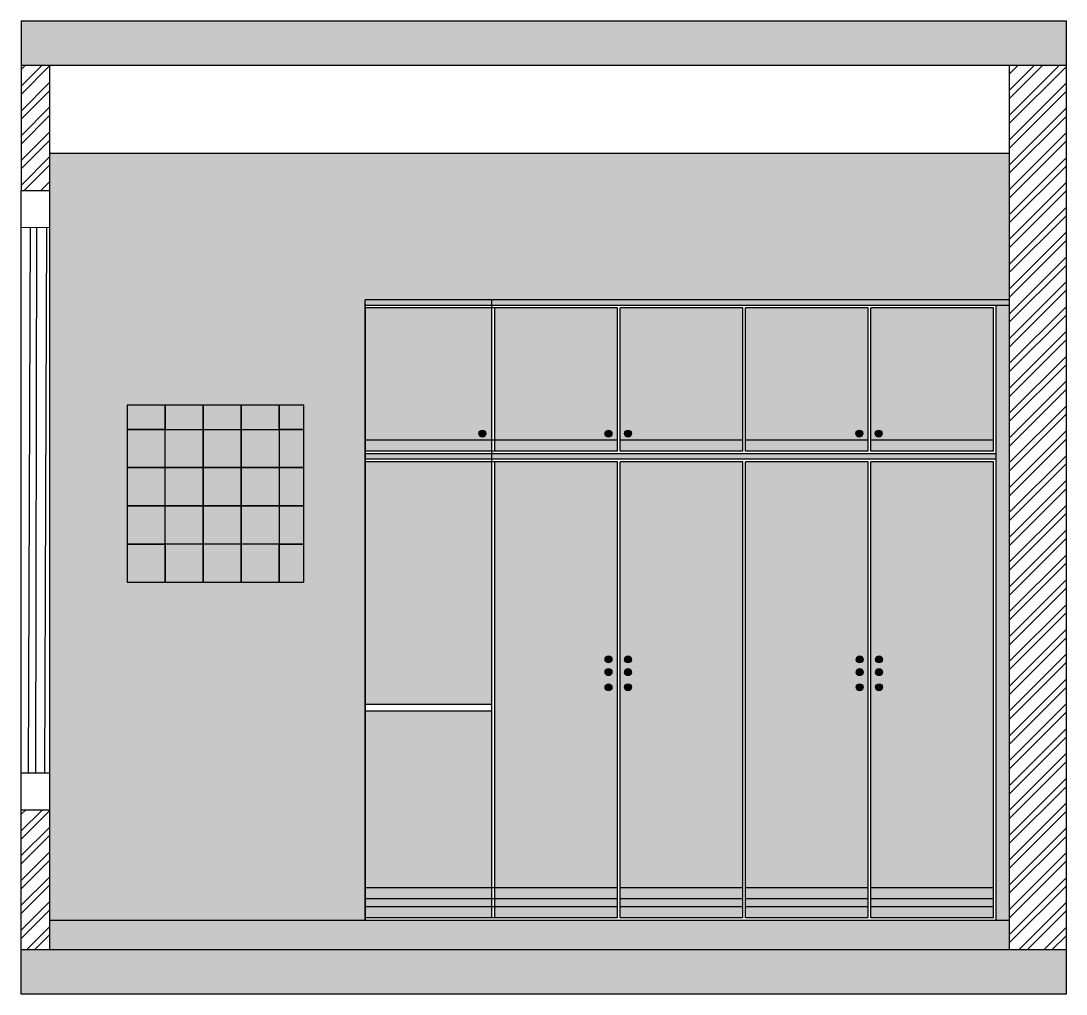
# Model space of a CAD drawing. Header units: feet. Extents: x 600 to 2744, y 411 to 1435.
# Drawn here: x 999.3 to 1141.1, y 709.6 to 841.6 of the extents above; entities that cross this region are included whole.
import ezdxf

# ---------------------------------------------------------------- set-up
doc = ezdxf.new("R2010")
doc.units = ezdxf.units.FT
doc.header["$XCLIPFRAME"] = 2
picture_1 = doc.add_image_def('image3.jpg', size_in_pixel=(175, 176))

msp = doc.modelspace()

# ---------------------------------------------------------------- hatches: boundary and pattern name
h = msp.add_hatch()
h.set_pattern_fill('AR-CONC', color=256, scale=0.04)
h.set_pattern_definition([(50, (-680.68, 264.114), (7.287387, -0.637563), [0.762, -8.382]), (355, (-680.68, 264.114), (-1.409737, 7.642274), [0.6096, -6.705623]), (100.45144, (-680.073, 264.0606), (5.87765, 7.00471), [0.6476, -7.12361]), (46.1842, (-680.68, 266.146), (10.84316, -1.681693), [1.143, -12.573]), (96.63556, (-679.776, 266.006), (9.496165, 9.897045), [0.9714, -10.685424]), (351.18415, (-680.68, 266.146), (9.496165, 9.897045), [0.9144, -10.05839]), (21, (-679.664, 265.638), (6.064576, -4.090608), [0.762, -8.382]), (326, (-679.664, 265.638), (2.47208, 7.36752), [0.6096, -6.7056]), (71.45144, (-679.159, 265.297), (8.536657, 3.27691), [0.6476, -7.123598]), (37.5, (-680.68, 264.1138), (0.123544, 3.3822016), [0, -6.62432, 0, -6.8072, 0, -6.731]), (7.5, (-680.68, 264.1138), (2.6727865, 4.007223), [0, -3.88112, 0, -6.47192, 0, -2.5654]), (327.5, (-682.9458, 264.1138), (5.423624, -0.2291498), [0, -2.54, 0, -7.9248, 0, -10.5156]), (317.5, (-683.962, 264.1138), (5.925167, 1.01706), [0, -3.302, 0, -5.26288, 0, -7.4676])])
h.paths.add_polyline_path([(1141.1, 841.61), (999.27, 841.61), (999.27, 835.61), (1141.1, 835.61)])
h.paths.add_polyline_path([(1141.1, 715.61), (999.25, 715.61), (999.25, 709.61), (1141.1, 709.61)])
at = {"true_color": 0x000000}
h = msp.add_hatch(dxfattribs=at)
h.set_pattern_fill('ANSI32', color=18, scale=0.25)
h.set_pattern_definition([(45, (-680.68, 264.1138), (-1.683798, 1.683798), []), (45, (-679.5576, 264.1138), (-1.683798, 1.683798), [])])
h.paths.add_polyline_path([(1003.14, 835.61), (999.27, 835.61), (999.27, 818.61), (1003.15, 818.61)])
h.paths.add_polyline_path([(1003.13, 734.62), (999.25, 734.62), (999.25, 715.61), (1003.13, 715.61)])
h.paths.add_polyline_path([(1141.1, 835.61), (1133.38, 835.61), (1133.38, 715.61), (1141.1, 715.61)])
at = {"true_color": 0xbee3ab}
h = msp.add_hatch(color=9, dxfattribs=at)
h.dxf.hatch_style = 1
h.paths.add_polyline_path([(1045.99, 803.17), (1045.99, 803.76), (1133.38, 803.76), (1133.38, 823.61), (1003.14, 823.61), (1003.15, 818.61), (1003.15, 818.61), (1003.13, 813.61), (1003.13, 739.62), (1003.13, 734.62), (1003.13, 719.61), (1045.99, 719.61)])
at = {"true_color": 0x3e8e5f}
h = msp.add_hatch(color=117, dxfattribs=at)
h.dxf.hatch_style = 1
h.paths.add_polyline_path([(1133.38, 803.76), (1063.18, 803.76), (1063.18, 803.03), (1133.38, 803.03)])
h.paths.add_polyline_path([(1063.18, 803.76), (1045.99, 803.76), (1045.99, 803.03), (1063.18, 803.03)])
h = msp.add_hatch(color=117, dxfattribs=at)
h.dxf.hatch_style = 1
h.paths.add_polyline_path([(1133.38, 803.03), (1131.61, 803.03), (1131.61, 719.61), (1133.38, 719.61)])
h = msp.add_hatch(color=117, dxfattribs=at)
h.dxf.hatch_style = 1
h.paths.add_polyline_path([(1080.2, 781.81), (1063.55, 781.81), (1063.55, 724), (1080.2, 724)])
h.paths.add_polyline_path([(1079.47, 755.01, -1), (1078.53, 755.01, -1)], flags=16)
h.paths.add_polyline_path([(1079.47, 753.28, -1), (1078.53, 753.28, -1)], flags=16)
h.paths.add_polyline_path([(1079.47, 751.23, -1), (1078.53, 751.23, -1)], flags=16)
h.paths.add_polyline_path([(1097.21, 781.81), (1080.56, 781.81), (1080.56, 724), (1097.21, 724)])
h.paths.add_polyline_path([(1082.13, 755.01, -1), (1081.18, 755.01, -1)], flags=16)
h.paths.add_polyline_path([(1082.13, 753.28, -1), (1081.18, 753.28, -1)], flags=16)
h.paths.add_polyline_path([(1082.13, 751.23, -1), (1081.18, 751.23, -1)], flags=16)
h.paths.add_polyline_path([(1114.23, 781.81), (1097.58, 781.81), (1097.58, 724), (1114.23, 724)])
h.paths.add_polyline_path([(1113.54, 755.01, -1), (1112.59, 755.01, -1)], flags=16)
h.paths.add_polyline_path([(1113.54, 753.28, -1), (1112.59, 753.28, -1)], flags=16)
h.paths.add_polyline_path([(1113.54, 751.23, -1), (1112.59, 751.23, -1)], flags=16)
h.paths.add_polyline_path([(1131.24, 781.81), (1114.59, 781.81), (1114.59, 724), (1131.24, 724)])
h.paths.add_polyline_path([(1116.19, 755.01, -1), (1115.25, 755.01, -1)], flags=16)
h.paths.add_polyline_path([(1116.19, 753.28, -1), (1115.25, 753.28, -1)], flags=16)
h.paths.add_polyline_path([(1116.19, 751.23, -1), (1115.25, 751.23, -1)], flags=16)
h.paths.add_polyline_path([(1063.18, 802.67), (1045.99, 802.67), (1045.99, 784.74), (1063.18, 784.74)])
h.paths.add_polyline_path([(1062.37, 785.63, -1), (1061.42, 785.63, -1)], flags=16)
h.paths.add_polyline_path([(1097.21, 802.67), (1080.56, 802.67), (1080.56, 784.74), (1097.21, 784.74)])
h.paths.add_polyline_path([(1082.13, 785.63, -1), (1081.18, 785.63, -1)], flags=16)
h.paths.add_polyline_path([(1131.24, 802.67), (1114.59, 802.67), (1114.59, 784.74), (1131.24, 784.74)])
h.paths.add_polyline_path([(1116.15, 785.63, -1), (1115.21, 785.63, -1)], flags=16)
at = {"true_color": 0xffffff}
h = msp.add_hatch(color=7, dxfattribs=at)
h.dxf.hatch_style = 1
h.paths.add_polyline_path([(1080.2, 802.67), (1063.55, 802.67), (1063.55, 784.74), (1080.2, 784.74)])
h.paths.add_polyline_path([(1079.47, 785.63, -1), (1078.53, 785.63, -1)], flags=16)
h.paths.add_polyline_path([(1114.23, 802.67), (1097.58, 802.67), (1097.58, 784.74), (1114.23, 784.74)])
h.paths.add_polyline_path([(1113.5, 785.63, -1), (1112.55, 785.63, -1)], flags=16)
h.paths.add_polyline_path([(1063.18, 781.81), (1045.99, 781.81), (1045.99, 748.88), (1063.18, 748.88)])
h.paths.add_polyline_path([(1063.18, 747.97), (1045.99, 747.97), (1045.99, 724), (1063.18, 724)])
at = {"true_color": 0x000000}
h = msp.add_hatch(color=18, dxfattribs=at)
edge = h.paths.add_edge_path()
edge.add_arc((1061.89, 785.63), 0.473, 0, 360)
h = msp.add_hatch(color=18, dxfattribs=at)
edge = h.paths.add_edge_path()
edge.add_arc((1079, 785.63), 0.473, 0, 360)
h = msp.add_hatch(color=18, dxfattribs=at)
edge = h.paths.add_edge_path()
edge.add_arc((1081.65, 785.63), 0.473, 0, 360)
h = msp.add_hatch(color=18, dxfattribs=at)
edge = h.paths.add_edge_path()
edge.add_arc((1113.03, 785.63), 0.473, 0, 360)
h = msp.add_hatch(color=18, dxfattribs=at)
edge = h.paths.add_edge_path()
edge.add_arc((1115.68, 785.63), 0.473, 0, 360)
at = {"true_color": 0xffffff}
h = msp.add_hatch(color=7, dxfattribs=at)
h.dxf.hatch_style = 1
h.paths.add_polyline_path([(1063.18, 784.74), (1045.99, 784.74), (1045.99, 783.27), (1063.18, 783.27)])
h.paths.add_polyline_path([(1097.21, 784.74), (1080.56, 784.74), (1080.56, 783.27), (1097.21, 783.27)])
h.paths.add_polyline_path([(1131.24, 784.74), (1114.59, 784.74), (1114.59, 783.27), (1131.24, 783.27)])
at = {"true_color": 0x3e8e5f}
h = msp.add_hatch(color=117, dxfattribs=at)
h.dxf.hatch_style = 1
h.paths.add_polyline_path([(1063.18, 784.74), (1045.99, 784.74), (1045.99, 783.27), (1063.18, 783.27)])
h.paths.add_polyline_path([(1097.21, 784.74), (1080.56, 784.74), (1080.56, 783.27), (1097.21, 783.27)])
h.paths.add_polyline_path([(1131.24, 784.74), (1114.59, 784.74), (1114.59, 783.27), (1131.24, 783.27)])
h.paths.add_polyline_path([(1131.61, 782.91), (1063.18, 782.91), (1063.18, 782.18), (1131.61, 782.18)])
h.paths.add_polyline_path([(1063.18, 782.91), (1045.99, 782.91), (1045.99, 782.18), (1063.18, 782.18)])
at = {"true_color": 0xffffff}
h = msp.add_hatch(color=7, dxfattribs=at)
h.dxf.hatch_style = 1
h.paths.add_polyline_path([(1080.2, 784.74), (1063.55, 784.74), (1063.55, 783.27), (1080.2, 783.27)])
h.paths.add_polyline_path([(1114.23, 784.74), (1097.58, 784.74), (1097.58, 783.27), (1114.23, 783.27)])
at = {"true_color": 0x000000}
h = msp.add_hatch(color=18, dxfattribs=at)
edge = h.paths.add_edge_path()
edge.add_arc((1079, 755.01), 0.473, 0, 360)
h = msp.add_hatch(color=18, dxfattribs=at)
edge = h.paths.add_edge_path()
edge.add_arc((1081.65, 755.01), 0.473, 0, 360)
h = msp.add_hatch(color=18, dxfattribs=at)
edge = h.paths.add_edge_path()
edge.add_arc((1113.07, 755.01), 0.473, 0, 360)
h = msp.add_hatch(color=18, dxfattribs=at)
edge = h.paths.add_edge_path()
edge.add_arc((1115.72, 755.01), 0.473, 0, 360)
h = msp.add_hatch(color=18, dxfattribs=at)
edge = h.paths.add_edge_path()
edge.add_arc((1079, 753.28), 0.473, 0, 360)
h = msp.add_hatch(color=18, dxfattribs=at)
edge = h.paths.add_edge_path()
edge.add_arc((1081.65, 753.28), 0.473, 0, 360)
h = msp.add_hatch(color=18, dxfattribs=at)
edge = h.paths.add_edge_path()
edge.add_arc((1113.07, 753.28), 0.473, 0, 360)
h = msp.add_hatch(color=18, dxfattribs=at)
edge = h.paths.add_edge_path()
edge.add_arc((1115.72, 753.28), 0.473, 0, 360)
h = msp.add_hatch(color=18, dxfattribs=at)
edge = h.paths.add_edge_path()
edge.add_arc((1079, 751.23), 0.473, 0, 360)
h = msp.add_hatch(color=18, dxfattribs=at)
edge = h.paths.add_edge_path()
edge.add_arc((1081.65, 751.23), 0.473, 0, 360)
h = msp.add_hatch(color=18, dxfattribs=at)
edge = h.paths.add_edge_path()
edge.add_arc((1113.07, 751.23), 0.473, 0, 360)
h = msp.add_hatch(color=18, dxfattribs=at)
edge = h.paths.add_edge_path()
edge.add_arc((1115.72, 751.23), 0.473, 0, 360)
at = {"true_color": 0x3e8e5f}
h = msp.add_hatch(color=117, dxfattribs=at)
h.dxf.hatch_style = 1
h.paths.add_polyline_path([(1080.2, 724), (1063.55, 724), (1063.55, 722.54), (1080.2, 722.54)])
h.paths.add_polyline_path([(1063.18, 724), (1045.99, 724), (1045.99, 722.54), (1063.18, 722.54)])
h.paths.add_polyline_path([(1063.18, 722.54), (1045.99, 722.54), (1045.99, 721.44), (1063.18, 721.44)])
h.paths.add_polyline_path([(1063.18, 721.44), (1045.99, 721.44), (1045.99, 719.97), (1063.18, 719.97)])
h.paths.add_polyline_path([(1080.2, 721.44), (1063.55, 721.44), (1063.55, 719.97), (1080.2, 719.97)])
h.paths.add_polyline_path([(1080.2, 722.54), (1063.55, 722.54), (1063.55, 721.44), (1080.2, 721.44)])
h.paths.add_polyline_path([(1097.21, 724), (1080.56, 724), (1080.56, 722.54), (1097.21, 722.54)])
h.paths.add_polyline_path([(1097.21, 722.54), (1080.56, 722.54), (1080.56, 721.44), (1097.21, 721.44)])
h.paths.add_polyline_path([(1097.21, 721.44), (1080.56, 721.44), (1080.56, 719.97), (1097.21, 719.97)])
h.paths.add_polyline_path([(1114.23, 724), (1097.58, 724), (1097.58, 722.54), (1114.23, 722.54)])
h.paths.add_polyline_path([(1114.23, 722.54), (1097.58, 722.54), (1097.58, 721.44), (1114.23, 721.44)])
h.paths.add_polyline_path([(1114.23, 721.44), (1097.58, 721.44), (1097.58, 719.97), (1114.23, 719.97)])
h.paths.add_polyline_path([(1131.24, 724), (1114.59, 724), (1114.59, 722.54), (1131.24, 722.54)])
h.paths.add_polyline_path([(1131.24, 722.54), (1114.59, 722.54), (1114.59, 721.44), (1131.24, 721.44)])
h.paths.add_polyline_path([(1131.24, 721.44), (1114.59, 721.44), (1114.59, 719.97), (1131.24, 719.97)])
at = {"true_color": 0x636466}
h = msp.add_hatch(color=251, dxfattribs=at)
h.dxf.hatch_style = 1
h.paths.add_polyline_path([(1133.38, 719.61), (1045.99, 719.61), (1003.13, 719.61), (1003.13, 715.61), (1133.38, 715.61)])

# ---------------------------------------------------------------- linework, layer by layer
at = {"color": 18, "true_color": 0x000000}
for p, q in [((999.27, 841.61), (1141.1, 841.61)), ((999.27, 841.61), (999.27, 818.61)), ((1141.1, 841.61), (1141.1, 709.61)), ((999.27, 835.61), (1141.1, 835.61)), ((1003.14, 835.61), (1003.15, 818.25)), ((1133.38, 835.61), (1133.38, 715.61)), ((1133.38, 823.61), (1003.14, 823.61)), ((1133.38, 803.76), (1045.99, 803.76)), ((1045.99, 719.61), (1045.99, 803.76)), ((1045.99, 803.17), (1045.99, 719.61)), ((1133.38, 803.03), (1045.99, 803.03)), ((1063.18, 719.97), (1063.18, 803.76)), ((1131.61, 719.61), (1131.61, 803.03)), ((1080.2, 802.67), (1045.99, 802.67)), ((1063.55, 783.27), (1063.55, 802.67)), ((1080.2, 783.27), (1080.2, 802.67)), ((1080.56, 783.27), (1080.56, 802.67)), ((1097.21, 802.67), (1080.56, 802.67)), ((1097.21, 783.27), (1097.21, 802.67)), ((1097.58, 783.27), (1097.58, 802.67)), ((1114.23, 802.67), (1097.58, 802.67)), ((1114.23, 783.27), (1114.23, 802.67)), ((1131.24, 802.67), (1114.59, 802.67)), ((1114.59, 783.27), (1114.59, 802.67)), ((1131.24, 783.27), (1131.24, 802.67)), ((1080.2, 784.74), (1045.99, 784.74)), ((1097.21, 784.74), (1080.56, 784.74)), ((1114.23, 784.74), (1097.58, 784.74)), ((1131.24, 784.74), (1114.59, 784.74)), ((1080.2, 783.27), (1045.99, 783.27)), ((1097.21, 783.27), (1080.56, 783.27)), ((1114.23, 783.27), (1097.58, 783.27)), ((1131.24, 783.27), (1114.59, 783.27)), ((1131.61, 782.91), (1045.99, 782.91)), ((1131.61, 782.18), (1045.99, 782.18)), ((1080.2, 781.81), (1045.99, 781.81)), ((1063.55, 719.97), (1063.55, 781.81)), ((1080.2, 719.97), (1080.2, 781.81)), ((1080.56, 719.97), (1080.56, 781.81)), ((1097.21, 781.81), (1080.56, 781.81)), ((1097.21, 719.97), (1097.21, 781.81)), ((1097.58, 719.97), (1097.58, 781.81)), ((1114.23, 781.81), (1097.58, 781.81)), ((1114.23, 719.97), (1114.23, 781.81)), ((1114.59, 719.97), (1114.59, 781.81)), ((1131.24, 781.81), (1114.59, 781.81)), ((1131.24, 719.97), (1131.24, 781.81)), ((1063.18, 748.88), (1045.99, 748.88)), ((1063.18, 747.97), (1045.99, 747.97)), ((999.25, 734.62), (999.25, 709.61)), ((1003.13, 734.62), (1003.13, 715.61)), ((1080.2, 724), (1045.99, 724)), ((1097.21, 724), (1080.56, 724)), ((1114.23, 724), (1097.58, 724)), ((1131.24, 724), (1114.59, 724)), ((1080.2, 722.54), (1045.99, 722.54)), ((1097.21, 722.54), (1080.56, 722.54)), ((1114.23, 722.54), (1097.58, 722.54)), ((1131.24, 722.54), (1114.59, 722.54)), ((1080.2, 721.44), (1045.99, 721.44)), ((1097.21, 721.44), (1080.56, 721.44)), ((1114.23, 721.44), (1097.58, 721.44)), ((1131.24, 721.44), (1114.59, 721.44)), ((1080.2, 719.97), (1045.99, 719.97)), ((1133.38, 719.61), (1045.99, 719.61)), ((1097.21, 719.97), (1080.56, 719.97)), ((1114.23, 719.97), (1097.58, 719.97)), ((1131.24, 719.97), (1114.59, 719.97)), ((1141.1, 715.61), (999.25, 715.61)), ((1141.1, 709.61), (999.25, 709.61))]:
    msp.add_line(p, q, dxfattribs=at)
at = {"color": 5, "lineweight": -2}
for p, q in [((999.25, 818.62), (999.25, 813.62)), ((1003.15, 818.62), (1003.13, 813.6)), ((999.25, 813.62), (1003.13, 813.61)), ((1000.49, 813.62), (1000.23, 739.62)), ((1001.38, 813.61), (1001.25, 739.61)), ((1002.73, 813.61), (1002.47, 739.61))]:
    msp.add_line(p, q, dxfattribs=at)
at = {"color": 152, "true_color": 0x2776bb}
for p, q in [((999.27, 818.61), (1003.15, 818.61)), ((999.25, 813.62), (999.25, 739.62)), ((1003.13, 813.61), (1003.13, 739.62)), ((999.25, 739.62), (1003.13, 739.62)), ((999.25, 739.62), (999.25, 734.62)), ((1003.13, 739.62), (1003.13, 734.62)), ((999.25, 734.62), (1003.13, 734.62))]:
    msp.add_line(p, q, dxfattribs=at)
msp.add_line((1045.99, 719.61), (1003.13, 719.61))
at = {"color": 18, "true_color": 0x000000}
for centre in [(1061.89, 785.63), (1079, 785.63), (1081.65, 785.63), (1113.03, 785.63), (1115.68, 785.63), (1079, 755.01), (1081.65, 755.01), (1113.07, 755.01), (1115.72, 755.01), (1079, 753.28), (1081.65, 753.28), (1113.07, 753.28), (1115.72, 753.28), (1079, 751.23), (1081.65, 751.23), (1113.07, 751.23), (1115.72, 751.23)]:
    msp.add_circle(centre, 0.473, dxfattribs=at)

# ---------------------------------------------------------------- pictures from other files: only their frames are drawn
at = {"color": 242, "true_color": 0xcd2027}
image = msp.add_image(picture_1, insert=(1013.66, 786.21), size_in_units=(5.16, 5.19), dxfattribs=at)
image.set_boundary_path([(-0.5, 175.5), (174.5, 175.5), (174.5, 64.9), (-0.5, 64.9), (-0.5, 175.5)])
image = msp.add_image(picture_1, insert=(1018.82, 786.21), size_in_units=(5.16, 5.19), dxfattribs=at)
image.set_boundary_path([(-0.5, 64.9), (-0.5, 175.5), (174.5, 175.5), (174.5, 64.9), (-0.5, 64.9)])
image = msp.add_image(picture_1, insert=(1023.98, 786.21), size_in_units=(5.16, 5.19), dxfattribs=at)
image.set_boundary_path([(-0.5, 64.9), (-0.5, 175.5), (174.5, 175.5), (174.5, 64.9), (-0.5, 64.9)])
image = msp.add_image(picture_1, insert=(1029.13, 786.21), size_in_units=(5.16, 5.19), dxfattribs=at)
image.set_boundary_path([(-0.5, 64.9), (-0.5, 175.5), (174.5, 175.5), (174.5, 64.9), (-0.5, 64.9)])
image = msp.add_image(picture_1, insert=(1034.29, 786.21), size_in_units=(5.16, 5.19), dxfattribs=at)
image.set_boundary_path([(-0.5, 64.9), (-0.5, 175.5), (114.1, 175.5), (114.1, 64.9), (-0.5, 64.9)])
image = msp.add_image(picture_1, insert=(1013.66, 781.02), size_in_units=(5.16, 5.19), dxfattribs=at)
image.set_boundary_path([(-0.5, 175.5), (174.5, 175.5), (174.5, -0.5), (-0.5, -0.5), (-0.5, 175.5)])
image = msp.add_image(picture_1, insert=(1018.82, 781.02), size_in_units=(5.16, 5.19), dxfattribs=at)
image.dxf.flags = 7
image = msp.add_image(picture_1, insert=(1023.98, 781.02), size_in_units=(5.16, 5.19), dxfattribs=at)
image.dxf.flags = 7
image = msp.add_image(picture_1, insert=(1029.13, 781.02), size_in_units=(5.16, 5.19), dxfattribs=at)
image.dxf.flags = 7
image = msp.add_image(picture_1, insert=(1034.29, 781.02), size_in_units=(5.16, 5.19), dxfattribs=at)
image.set_boundary_path([(114.1, -0.5), (-0.5, -0.5), (-0.5, 175.5), (114.1, 175.5), (114.1, -0.5)])
image = msp.add_image(picture_1, insert=(1013.66, 775.83), size_in_units=(5.16, 5.19), dxfattribs=at)
image.set_boundary_path([(-0.5, 175.5), (174.5, 175.5), (174.5, -0.5), (-0.5, -0.5), (-0.5, 175.5)])
image = msp.add_image(picture_1, insert=(1018.82, 775.83), size_in_units=(5.16, 5.19), dxfattribs=at)
image.dxf.flags = 7
image = msp.add_image(picture_1, insert=(1023.98, 775.83), size_in_units=(5.16, 5.19), dxfattribs=at)
image.dxf.flags = 7
image = msp.add_image(picture_1, insert=(1029.13, 775.83), size_in_units=(5.16, 5.19), dxfattribs=at)
image.dxf.flags = 7
image = msp.add_image(picture_1, insert=(1034.29, 775.83), size_in_units=(5.16, 5.19), dxfattribs=at)
image.set_boundary_path([(114.1, -0.5), (-0.5, -0.5), (-0.5, 175.5), (114.1, 175.5), (114.1, -0.5)])
image = msp.add_image(picture_1, insert=(1013.66, 770.65), size_in_units=(5.16, 5.19), dxfattribs=at)
image.set_boundary_path([(-0.5, 175.5), (174.5, 175.5), (174.5, -0.5), (-0.5, -0.5), (-0.5, 175.5)])
image = msp.add_image(picture_1, insert=(1018.82, 770.65), size_in_units=(5.16, 5.19), dxfattribs=at)
image.dxf.flags = 7
image = msp.add_image(picture_1, insert=(1023.98, 770.65), size_in_units=(5.16, 5.19), dxfattribs=at)
image.dxf.flags = 7
image = msp.add_image(picture_1, insert=(1029.13, 770.65), size_in_units=(5.16, 5.19), dxfattribs=at)
image.dxf.flags = 7
image = msp.add_image(picture_1, insert=(1034.29, 770.65), size_in_units=(5.16, 5.19), dxfattribs=at)
image.set_boundary_path([(114.1, -0.5), (-0.5, -0.5), (-0.5, 175.5), (114.1, 175.5), (114.1, -0.5)])
image = msp.add_image(picture_1, insert=(1013.66, 765.46), size_in_units=(5.16, 5.19), dxfattribs=at)
image.set_boundary_path([(174.5, 175.5), (174.5, -0.5), (-0.5, -0.5), (-0.5, 175.5), (174.5, 175.5)])
image = msp.add_image(picture_1, insert=(1018.82, 765.46), size_in_units=(5.16, 5.19), dxfattribs=at)
image.set_boundary_path([(174.5, 175.5), (174.5, -0.5), (-0.5, -0.5), (-0.5, 175.5), (174.5, 175.5)])
image = msp.add_image(picture_1, insert=(1023.98, 765.46), size_in_units=(5.16, 5.19), dxfattribs=at)
image.set_boundary_path([(174.5, 175.5), (174.5, -0.5), (-0.5, -0.5), (-0.5, 175.5), (174.5, 175.5)])
image = msp.add_image(picture_1, insert=(1029.13, 765.46), size_in_units=(5.16, 5.19), dxfattribs=at)
image.set_boundary_path([(174.5, 175.5), (174.5, -0.5), (-0.5, -0.5), (-0.5, 175.5), (174.5, 175.5)])
image = msp.add_image(picture_1, insert=(1034.29, 765.46), size_in_units=(5.16, 5.19), dxfattribs=at)
image.set_boundary_path([(114.1, -0.5), (-0.5, -0.5), (-0.5, 175.5), (114.1, 175.5), (114.1, -0.5)])

doc.saveas('drawing.dxf')
